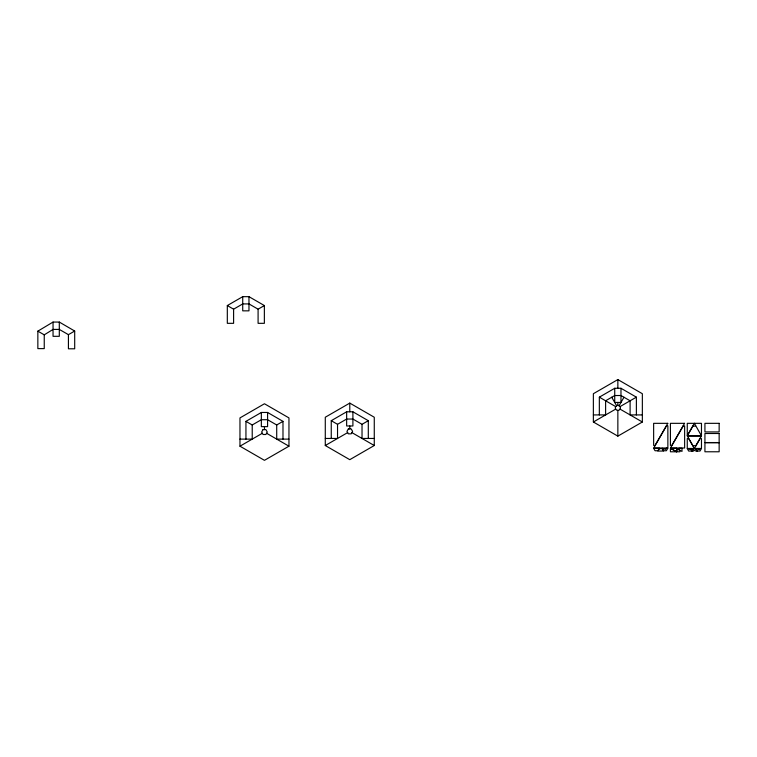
<?xml version="1.0" encoding="UTF-8"?>
<svg xmlns="http://www.w3.org/2000/svg" width="757" height="757" viewBox="0 0 757 757"><rect width="100%" height="100%" fill="white"/><g stroke="black" fill="none" stroke-linecap="round" stroke-linejoin="round"><path stroke-width="1.14" d="M68.423 334.66L59.301 329.418L53.047 329.418L44.247 334.84L44.247 348.617L37.85 348.617L37.85 331.15L53.047 322.066L59.301 322.066L74.697 331.036L74.697 348.797L68.423 348.797L68.423 334.66L74.697 331.036M701.474 435.587L701.474 423.333L687.261 423.333L687.261 435.587L694.33 423.333M593.365 421.999L615.734 409.083A1.94 1.94 0 0 1 615.734 406.632L617.229 405.402L618.478 405.402L619.983 406.632A1.94 1.94 0 0 1 619.983 409.083L642.352 421.999L642.352 393.716L617.854 379.579L593.365 393.716L593.365 421.999L617.854 436.136L642.352 421.999M619.075 405.743L623.976 397.255M694.406 448.456L700.253 438.331L701.474 438.653L701.474 448.456L687.261 448.456L687.261 438.653L688.492 438.331L694.33 448.456M227.318 305.554L242.723 296.668L248.968 296.668L264.363 305.554L264.363 323.324L258.09 323.324L258.09 309.187L248.968 303.917L242.723 303.917L233.601 309.187L233.601 323.324L227.318 323.324L227.318 305.554L233.601 309.187M258.09 309.187L264.363 305.554M245.94 439.117L245.94 421.356L261.345 412.461L267.59 412.461L282.986 421.356L282.986 439.117M239.969 439.117L252.223 439.117L252.223 424.98L261.345 419.719L267.59 419.719L276.712 424.98L276.712 439.117L288.956 439.117M239.969 446.195L264.458 460.332L288.956 446.195L288.956 417.911L264.458 403.765L239.969 417.911L239.969 446.195L262.338 433.278M276.712 424.98L282.986 421.356M349.781 403.103L325.283 417.239L325.283 445.523L349.781 459.669L374.27 445.523L374.27 417.239L349.781 403.103L349.781 411.799M331.254 438.454L331.254 420.693L346.649 411.799L352.904 411.799L368.299 420.693L368.299 438.454M325.283 438.454L337.537 438.454L337.537 424.317L346.649 419.047L352.904 419.047L362.026 424.317L362.026 438.454L374.27 438.454M325.283 445.523L347.652 432.607M362.026 424.317L368.299 420.693M599.336 414.921L599.336 397.16L614.731 388.275L620.977 388.275L636.382 397.16L636.382 414.921M619.983 406.632L636.382 397.16M593.365 414.921L605.609 414.921L605.609 400.784L614.731 395.523L620.977 395.523L630.098 400.784L630.098 414.921L642.352 414.921M599.336 397.16L615.734 406.632M331.254 420.693L337.537 424.317M351.901 432.607L374.27 445.523M245.94 421.356L252.223 424.98M266.587 433.278L288.956 446.195M37.85 331.15L44.247 334.84M694.406 423.333L701.446 435.814L687.309 435.814L693.147 425.699A1.94 1.94 0 0 0 695.598 425.699M611.732 397.255L616.633 405.743M620.977 388.275L620.977 402.44L614.731 402.44L614.731 388.275M617.854 379.579L617.854 388.275M617.854 402.44L617.854 405.402M615.734 409.083A1.94 1.94 0 0 0 617.854 410.313L617.854 436.136M352.904 411.799L352.904 425.973L346.649 425.973L346.649 411.799M349.781 425.973L349.781 428.926M267.59 412.461L267.59 426.636L261.345 426.636L261.345 412.461M264.458 426.636L264.458 429.598M248.968 296.668L248.968 310.843L242.723 310.843L242.723 296.668M59.301 322.066L59.301 336.316L53.047 336.316L53.047 322.066M619.983 409.083A1.94 1.94 0 0 1 617.854 410.313M263.048 429.598L261.629 432.048L263.048 434.499L265.877 434.509L267.297 432.048L265.877 429.598L263.048 429.598M348.362 428.926L346.943 431.386L348.362 433.837L351.191 433.837L352.611 431.386L351.191 428.926L348.362 428.926M667.778 423.333L654.862 445.703L653.641 445.39L653.641 423.333L667.778 423.333M666.633 425.642L653.717 448.002L667.863 448.002L667.863 425.954L666.633 425.642M659.309 448.286L657.89 450.746L655.06 450.746L653.641 448.286L659.309 448.286M659.309 448.608L657.89 451.058L663.558 451.058L662.138 448.608L659.309 448.608M666.236 448.286L665.602 449.384L662.138 448.286L663.558 450.746L666.387 450.746L667.806 448.286L666.236 448.286M684.555 423.333L671.639 445.703L670.418 445.39L670.418 423.333L684.555 423.333M683.41 425.642L670.494 448.002L684.631 448.002L684.631 425.954L683.41 425.642M679.029 448.92L678.688 449.516L681.991 451.418L681.991 448.295L679.029 448.295L679.029 448.92M680.183 450.557L679.833 451.778L676.881 451.778L676.881 448.646L680.183 450.557M691.359 448.608L690.725 449.705L687.261 448.608L688.681 451.068L691.51 451.068L692.929 448.608L691.359 448.608M692.929 448.92L691.51 451.38L693.081 451.38L693.715 450.283L697.178 451.38L695.759 448.92L692.929 448.92M701.446 435.975L695.598 446.091A1.94 1.94 0 0 0 693.147 446.091L687.309 435.975L701.446 435.975M699.856 448.608L699.222 449.705L695.759 448.608L697.178 451.068L700.007 451.068L701.427 448.608L699.856 448.608M719.15 423.333L704.928 423.333L704.928 431.925L719.15 431.925L719.15 423.333M719.15 433.496L704.928 433.496L704.928 442.552L719.15 442.552L719.15 433.496M719.15 442.713L704.928 442.713L704.928 451.778L719.15 451.778L719.15 442.713M676.72 448.314L670.73 448.314L676.72 451.778L676.72 448.314M676.408 451.778L670.418 451.778L670.418 448.314L676.408 451.778"/></g></svg>
